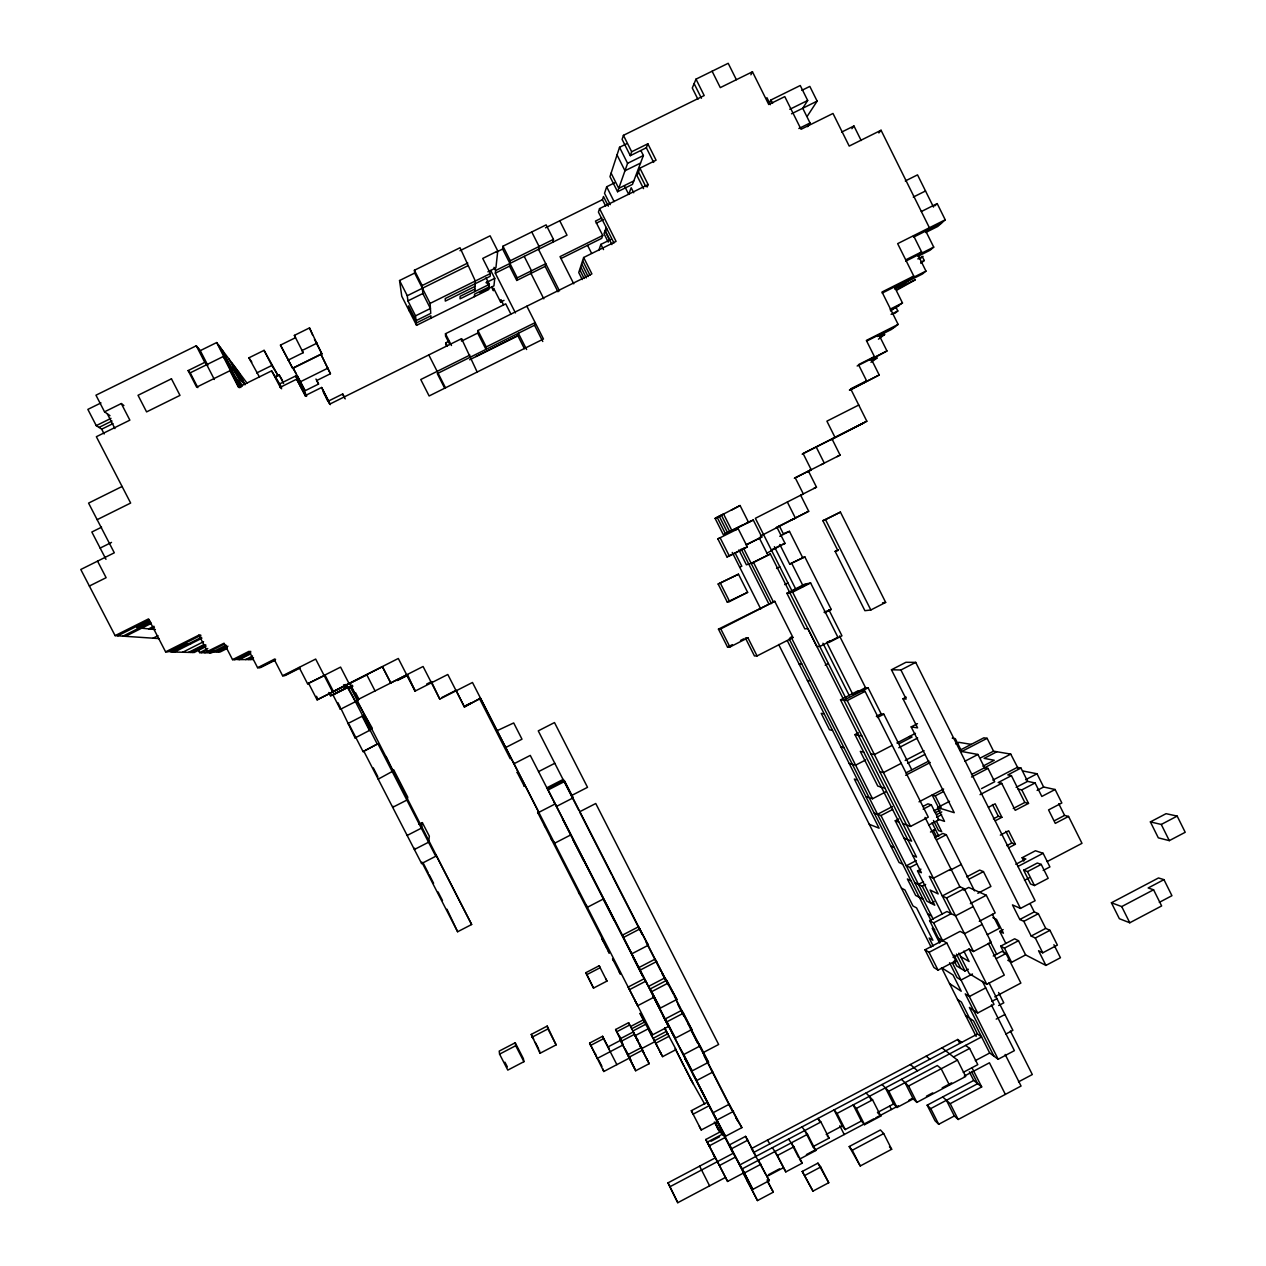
<?xml version="1.0" encoding="UTF-8"?>
<svg xmlns="http://www.w3.org/2000/svg" width="1266" height="1266" viewBox="0 0 1266 1266"><rect width="100%" height="100%" fill="white"/><g stroke="black" fill="none" stroke-linecap="round" stroke-linejoin="round"><path stroke-width="1.5" d="M305.106 395.688L321.627 387.475L330.062 403.981L461.552 338.655L461.489 341.14L477.709 333.069L477.915 330.521L591.902 273.899L583.642 257.504L616.067 241.41L599.562 208.605L648.129 184.583L639.916 168.172L656.073 160.196L647.844 143.786L631.671 151.762L630.294 155.686L622.112 139.387L623.426 135.335L704.197 95.551L695.999 79.141L728.203 63.3L736.369 79.695M474.718 291.591L475.336 281.02L460.033 247.74L414.409 270.259L414.678 273.06L430.092 303.413L430.741 313.382L416.055 320.662L408.554 305.913L409.171 310.787M461.552 338.655L477.203 372.109M474.418 296.655L474.56 294.139L489.087 286.955L486.619 282.081M435.757 856.259L435.884 854.93L471.648 924.512L457.627 931.744L421.815 862.162L421.61 863.539L435.757 856.259L377.901 743.743L363.089 751.608L349.274 724.769M486.033 277.808L489.341 284.344L488.834 289.518L416.561 325.33L401.765 296.244L399.55 280.53L414.678 273.06M459.969 250.7L490.1 235.824L497.76 250.984L482.726 258.422L490.385 273.567L490.116 276.32L445.252 298.539L445.3 301.102L475.019 286.385M477.915 330.521L486.239 346.947L485.986 349.369L477.709 333.069M490.781 270.497L494.753 278.346L493.93 285.863L480.162 292.683M515.436 312.924L495.322 273.171L495.607 270.528L493.993 267.332M497.76 250.984L495.908 267.854L487.901 271.826M517.208 277.855L545.773 263.708L545.14 266.382L516.765 280.451L517.208 277.855L502.634 249.038L502.966 246.205L546.137 224.873L553.448 239.369L552.767 242.233M504.026 300.359L500.624 302.052L500.925 299.694L503.551 304.884M516.765 280.451L509.533 266.145L510.309 260.733L502.966 246.205M418.935 824.388L422.353 822.631L421.325 828.186L407.161 835.449M414.647 848.204L414.393 849.502L428.541 842.238L429.348 836.209L422.353 822.631M524.409 348.672L517.857 335.759L518.364 333.259L526.609 349.527M542.766 341.488L534.537 325.22L535.17 322.608L486.239 346.947M554.318 802.866L555.094 803.989L538.873 812.329L472.471 682.485L439.777 699.101L431.769 682.421M583.642 257.504L578.736 272.554L582.265 279.564M599.562 208.605L598.422 212.087L613.978 243.009M605.67 206.057L602.458 199.664L603.486 196.515L608.345 206.168M614.77 182.763L606.667 186.782L604.531 193.318L610.244 204.665M626.575 143.818L619.533 147.283L609.975 176.623L617.571 191.736L632.478 184.377L643.397 155.528L640.992 150.717M617.571 191.736L627.588 163.33L643.397 155.528M601.793 217.958L595.479 221.091L602.727 235.476L601.698 238.34L561.06 258.486M606.224 227.453L604.009 233.688L608.25 242.123M598.723 250.446L600.891 244.385L611.225 239.258M606.62 228.371L605.433 231.678L611.937 244.591M630.294 155.686L646.34 147.758L647.844 143.786M639.916 168.172L637.035 175.689L643.524 188.618M393.093 806.315L392.682 807.328L406.877 800.08L407.794 797.248L393.599 769.665L393.204 770.408M647.132 187.02L648.129 184.583M695.999 79.141L692.28 88.003L697.93 99.318M750.896 74.789L752.447 71.782L768.747 104.524L784.778 96.612L801.046 129.29L832.996 113.465L849.201 146.081L881.057 130.256L929.386 227.738L925.747 231.029L933.722 247.123L930.083 250.241L917.929 256.333M768.731 103.923L770.962 99.982L800.254 85.518L807.692 100.473L802.739 108.259L810.05 122.976L807.581 126.679M378.708 778.353L378.202 779.16L392.808 771.168L386.067 756.498M807.265 116.25L817.14 101.122L809.829 86.404L801.821 90.361M851.923 128.689L853.949 125.983L861.181 140.526M878.873 132.946L881.057 130.256M363.089 751.608L377.901 743.743M431.437 682.801L432.402 681.709M934.735 205.915L937.204 203.604L945.227 219.809L937.758 226.456L925.62 232.533M913.53 235.682L921.585 251.902L917.992 255.004L925.968 271.082L922.392 274.026L894.619 287.968M204.823 652.734L224.05 643.207L232.548 659.649L249.133 651.294L257.599 667.704L274.168 659.349L282.619 675.759L315.677 659.064L332.515 691.806L398.315 658.478L415.042 691.125L408.222 676.155M919.464 259.308L922.946 256.333L917.818 258.913M920.841 263.375L924.243 260.511L922.55 257.109M945.227 219.809L897.657 243.642L913.767 276.067L896.676 290.246L915.365 279.754L899.984 287.493M352.249 685.222L332.99 694.971L340.364 709.308L341.14 708.96L355.097 737.936L355.778 737.398M894.492 286.891L902.484 302.97L890.536 310.93M894.587 313.509L897.816 310.993L896.122 307.575M878.446 339.177L884.823 334.398L879.68 336.993M913.767 276.067L882.006 292.019L898.132 324.413L891.375 329.476L877.465 336.487M898.132 324.413L866.355 340.427L874.426 356.616L871.198 358.927L879.205 374.989L849.85 390.324M870.976 362.298L877.227 357.867L872.084 360.462M878.968 334.904L886.96 350.967L869.758 360.319M863.428 382.949L866.593 380.829L858.506 364.64L874.426 356.616M866.593 380.829L850.673 388.868L866.83 421.214L830.923 439.824M746.687 544.712L761.831 537.006L753.286 520.041L723.282 534.616L715.116 518.411L723.503 513.933L731.922 530.644M731.162 510.261L740.072 505.53L748.475 522.241M802.264 1171.461L817.931 1163.138L820.732 1166.999L828.739 1182.729L812.962 1191.116L802.264 1171.461L812.962 1191.116M849.233 1146.537L880.44 1129.968L883.7 1133.561L891.675 1149.275L860.247 1165.986L849.233 1146.537L852.255 1150.272L860.247 1165.986M1005.157 1054.451L1021.061 1086.038L958.188 1119.476L954.342 1115.963L938.707 1124.287L935.036 1120.758L927.155 1105.186L973.712 1080.468L981.688 1086.94L950.196 1103.667L942.695 1096.942M742.731 1172.094L757.479 1200.579L773.32 1192.161L767.054 1179.912M804.939 1175.386L820.732 1166.999M852.255 1150.272L883.7 1133.561M927.155 1105.186L930.763 1108.589L977.668 1083.68L971.513 1071.479M1018.481 1081.876L1032.312 1074.533L1010.395 1030.983M993.905 1056.097L969.392 1007.467L977.637 1013.037L994 1004.381L982.384 981.292M748.143 1181.036L729.469 1144.891L745.579 1136.362L756.134 1156.285M998.652 1005.52L1003.796 1002.814L998.589 992.465M747.874 1140.112L731.637 1148.705L729.469 1144.891M709.324 1145.825L725.228 1137.422L723.155 1133.782L707.378 1142.106L725.481 1177.427L677.769 1202.7L668.005 1182.855L715.401 1157.804M669.651 1186.891L733.299 1153.231L684.764 1058.234L686.552 1061.319M961.638 1042.409L957.745 1039.465L751.45 1148.594L769.332 1180.624L752.859 1189.375L743.585 1172.965L727.602 1181.447L719.452 1165.527L735.467 1157.061M996.215 1019.114L1004.935 1014.493M866.071 1092.985L872.575 1099.838L880.804 1116.074L864.583 1124.683L861.355 1121.027L845.245 1129.573L842.207 1125.917L834.072 1109.918L837.048 1113.447L981.593 1036.933L977.51 1034.005L753.776 1152.408L745.579 1136.362M739.898 1164.878L820.906 1121.993L829.103 1138.134L812.946 1146.695L804.733 1130.554M774.871 1151.569L785.806 1171.889L802.248 1163.169L799.495 1159.181L815.795 1150.541L807.518 1134.289L742.161 1168.882L750.485 1185.166M861.355 1121.027L853.173 1104.917L856.338 1108.43L872.575 1099.838M882.038 1084.535L888.795 1091.245L937.346 1065.529L941.176 1068.757L949.437 1085.104M953.488 1056.983L969.629 1048.438L977.795 1064.643L963.284 1072.334M1005.916 1034.021L1012.895 1030.318L988.999 982.827M731.162 1149.465L744.471 1172.949L760.961 1164.214M772.355 1147.692L777.435 1155.494L793.893 1146.774L802.248 1163.169M901.471 1079.344L908.577 1086.022L957.46 1060.133L965.705 1076.48L916.853 1102.385L913.213 1098.888L905 1082.667M826.192 1134.399L842.207 1125.917M913.213 1098.888L897.008 1107.481L893.543 1103.968L877.465 1112.497L880.804 1116.074M975.311 1060.639L989.695 1053.011L998.178 1059.246L1014.383 1050.653L991.373 1004.919M768.43 1174.721L779.524 1168.85M806.395 1154.608L873.983 1118.764M875.724 1117.846L898.417 1105.804M908.877 1100.265L912.359 1098.413M783.179 1167.838L766.832 1176.494L769.332 1180.624M926.427 1096.214L932.726 1092.859M942.205 1087.842L951.652 1082.826M964.265 1076.132L989.442 1062.791L1005.362 1094.394M866.83 421.214L803.087 453.497L811.19 469.686L808.452 471.126L816.491 487.173L755.359 518.316L820.004 646.42L837.886 637.241L810.62 582.977L804.511 584.259L786.898 593.263L804.796 628.854L807.819 628.601M982.179 924.402L964.502 933.691L960.134 931.349L925.003 949.801L933.912 967.493L938.059 970.152L955.783 960.831L946.794 942.996L938.423 938.169M953.076 957.413L969.028 949.025L973.475 951.526L991.136 942.221L964.249 888.716L959.881 886.738L925.035 817.409M955.972 961.796L952.697 963.521L977.637 1013.037M1004.223 953.203L1000.694 946.161L1014.652 938.802L1018.497 940.733L1025.618 954.912L1045.922 965.42L1060.449 957.745L1053.913 944.705M725.513 1136.282L713.043 1112.751L729.184 1104.253L741.892 1127.626L725.513 1136.282L717.142 1121.613L701.237 1130L691.315 1110.693L707.108 1102.37L711.033 1109.238M1000.694 946.161L1004.444 948.123L1018.497 940.733M709.055 1105.788L693.135 1114.159L691.315 1110.693M993.24 956.004L1002.071 951.383L1005.995 953.488L1020.871 983.081L994.775 996.864M938.074 819.213L944.515 821.349L937.584 807.55L954.232 812.677L911.188 726.906L917.581 727.855L903.006 698.785L906.171 699.069L891.454 669.761L905.95 662.292L915.714 662.371L1035.129 900.712L1020.475 908.418L1012.468 904.889L1019.795 919.496L1023.814 921.347L1031.189 936.049L1045.732 928.389L1049.957 930.32L1057.379 945.101L1042.741 952.823L1038.563 950.734L1045.922 965.42M954.2 960.973L956.716 965.974L964.961 971.006L968.316 969.234M996.2 958.647L1005.995 953.488M1031.189 936.049L1035.319 938.027L1049.957 930.32M972.494 973.997L961.021 980.042L957.001 977.494L949.563 962.746M1163.96 879.648L1148.167 887.972L1153.579 889.776L1161.634 905.934L1129.778 922.772L1119.366 918.705L1111.421 902.769L1158.501 877.955L1163.96 879.648L1171.936 895.695L1159.308 902.357M1007.768 960.245L1011.566 962.318L1025.618 954.912M717.173 1119.951L733.568 1111.311M1111.421 902.769L1121.708 906.583L1153.579 889.776M958.868 953.092L969.186 973.586L986.8 984.331L1004.286 975.105L988.319 943.328M985.708 987.891L969.329 996.548L965.246 993.873L998.178 1059.246M713.502 1154.608L715.432 1158.263L705.779 1139.495L720.971 1131.472L722.949 1134.969M711.049 1141.252L719.547 1136.757M991.737 1001.438L996.975 998.668M807.945 471.68L810.572 470.303M821.46 464.59L824.277 463.103L816.238 447.056M837.143 456.63L840.086 455.08L832.063 439.033L834.99 437.34L826.904 421.167L858.759 405.041M1015.807 864.282L1025.856 859.028L1022.137 857.715L1035.446 850.752L1043.105 853.284L1049.925 866.909L1043.184 870.438M1017.832 866.53L1043.105 853.284M626.559 1052.236L635.674 1070.751L649.157 1063.693L646.641 1058.503M659.934 1051.54L662.609 1056.635L676.06 1049.577L665.093 1028.989M977.843 893.305L990.914 886.453L983.46 871.609L979.678 870.09L966.702 876.895M1023.656 870.201L1037.313 863.032L1041.222 864.409L1048.185 878.319L1034.449 885.535L1030.571 884.016L1023.656 870.201L1027.486 871.609L1034.449 885.535M940.195 941.682L929.592 920.619L947.015 911.488L955.529 915.856L973.222 906.567M1027.486 871.609L1041.222 864.409M1047.156 861.592L1081.987 843.33L1068.551 816.428L1064.595 815.415L1054.705 820.59M929.592 920.619L933.659 922.867L951.225 913.656L843.852 700.209L868.112 687.865L881.152 713.834L883.842 714.182L911.694 769.633M970.373 903.607L986.309 895.252L995.187 912.928L979.267 921.3M680.143 1048.359L683.751 1054.531L700.193 1045.906L708.549 1062.285L692.122 1070.909L688.388 1064.469M1024.495 880.313L1029.385 877.749M702.614 1052.901L718.645 1044.482L595.748 803.499L579.575 811.822L611.684 874.759M1150.383 821.903L1166.065 813.674L1177.174 816.095L1185.213 832.284L1169.309 840.64L1158.311 837.839L1150.383 821.903L1161.27 824.451L1177.174 816.095M925.003 949.801L929.07 952.317L946.794 942.996M987.243 934.688L999.396 928.295L992.354 914.274M1019.795 919.496L1034.243 911.9L1038.357 913.688L1045.732 928.389M1005.805 943.376L999.776 931.38L1003.163 929.592M1023.814 921.347L1038.357 913.688M523.918 1061.683L507.793 1070.102L499.579 1054.135L499.215 1051.097L515.23 1042.757L523.38 1058.598L523.918 1061.683L515.705 1045.716L515.23 1042.757M540.028 1053.28L556.122 1044.877L547.197 1026.077L531.229 1034.417L540.028 1053.28L539.363 1050.242M993.383 818.865L998.352 816.269L1001.897 817.298L995.139 803.799L988.477 807.281M1013.243 808.499L1024.811 802.454L1028.53 803.388L1021.789 789.905L1018.117 789.05M634.899 1000.377L637.732 1005.695L653.842 997.276L655.408 999.918M916.236 860.611L906.282 865.802L909.969 867.495L926.934 901.202L934.767 905.222L917.518 870.945L920.92 869.172M995.234 820.779L1001.897 817.298M1028.53 803.388L1015.221 810.335L1001.722 783.353L998.178 782.546L1011.407 775.647L1024.811 802.454M1068.551 816.428L1055.29 823.375L1048.564 809.908L1061.842 802.976L1055.116 789.509L1041.823 796.441L1035.097 782.958L1027.628 781.375L1016.139 787.357M909.969 867.495L916.663 863.998M629.93 1057.79L603.803 1071.495L589.608 1043.089L602.616 1036.284L609.231 1049.197L608.266 1046.776L621.179 1040.019L620.134 1037.661M595.337 1053.534L597.141 1058.503L623.283 1044.814L615.608 1029.495L628.601 1022.706L642.986 1050.954M660.266 1008.132L676.867 999.444L665.03 977.795L648.683 986.325L660.266 1008.132L657.007 1002.609M590.462 1045.51L603.55 1038.658L602.616 1036.284M616.637 1031.822L629.708 1025.001L628.601 1022.706M643.413 1019.81L630.769 1026.425L631.845 1028.672L644.584 1022.026M1000.33 835.133L1008.654 830.781L1015.395 844.248L1008.733 847.745M645.755 1024.257L632.953 1030.967L637.51 1040.383M634.503 1068.093L619.786 1039.006L633.095 1032.043L647.891 1061.082M918.451 884.348L923.468 881.737M620.862 1041.459L634.266 1034.449M950.988 869.03L933.406 878.224L929.339 876.357L938.169 893.923L930.083 889.998L942.252 914.179M949.817 870.438L961.274 864.456M635.2 1035.62L648.176 1028.831L661.263 1054.072M914.701 882.529L922.265 886.2L925.636 884.443M683.466 1013.148L681.646 1010.347L665.315 1018.893L667.008 1021.757L683.466 1013.148L691.837 1029.527L675.379 1038.152L671.914 1032.217M1006.802 845.656L1011.771 843.061L1015.395 844.248M651.056 1031.948L652.576 1034.828L668.543 1026.473L653.114 996.263M666.454 1031.363L653.161 1038.31L657.307 1046.571M627.683 1054.784L641.071 1047.773M654.459 1040.763L667.831 1033.752M641.799 1048.517L654.759 1041.728M628.822 1057.347L642.289 1050.289L639.868 1045.273M669.223 1036.189L655.772 1043.247L662.609 1056.635M968.743 879.316L983.46 871.609M959.881 886.738L942.315 895.948L946.541 897.99L973.475 951.526M934.181 901.424L930.827 903.196L922.265 886.2M946.541 897.99L964.249 888.716M963.616 890.093L968.712 887.434L986.309 895.252M996.896 751.735L984.141 758.366L994.221 760.265L982.859 766.183M877.544 814.291L892.388 806.569M874.173 813.057L880.978 815.557L892.609 809.496M585.826 972.699L599.182 965.752L606.952 981.103L593.532 988.097L585.826 972.699L593.532 988.097M586.68 974.725L600.116 967.73L599.182 965.752M919.021 801.837L943.645 789.019M971.497 774.539L1010.743 754.109L1018.212 768.62M640.058 928.848L623.679 937.362L622.334 935.194L638.602 926.744L648.398 945.18L632.019 953.694L630.61 951.383M933.897 810.826L938.818 808.262L932.156 795.001L935.242 795.887L943.487 791.582M971.528 776.992L988.002 768.415L994.68 781.755L981.514 788.607M917.518 870.945L921.395 872.717L895.252 820.795L898.686 819.007M923.056 806.395L927.946 803.847L931.365 804.891L938.85 819.798L929.007 824.926M923.151 809.164L931.365 804.891M937.584 807.55L949.532 801.331M992.861 780.109L1017.358 767.354L1020.982 768.051L1027.628 781.375M935.337 812.661L940.29 810.082M1020.982 768.051L1007.831 774.903L1011.407 775.647M902.769 823.549L910.539 826.413L928.295 817.156L865.089 691.363L858.079 690.809L840.529 699.845L911.631 841.162L903.971 838.124M936.793 814.529L941.777 811.933M656.722 961.495L640.359 970.009L638.887 967.572L655.123 959.122L673.354 994.079M936.587 817.298L941.603 814.671M980.042 794.652L1001.722 783.353M499.579 1054.135L515.705 1045.716M531.831 1037.313L547.925 1028.926L547.197 1026.077M647.148 983.761L644.157 978.745L628.158 987.084L637.732 1005.695M1025.602 779.729L1037.028 773.779L1043.627 787.009L1055.116 789.509M930.463 832.031L935.432 829.452M629.519 989.648L645.644 981.229M1021.789 789.905L1035.097 782.958M934.672 837.681L942.806 833.439L946.319 834.69L974.551 890.868M936.492 839.817L946.319 834.69M651.816 991.579L668.432 982.907M1037.107 790.411L1043.627 787.009M892.213 745.357L874.41 754.583L870.786 753.761M915.476 733.346L896.945 742.952L899.62 743.459L912.058 737.018L909.305 736.543M865.612 759.996L855.61 765.17L849.201 763.477M603.407 898.971L587.361 907.295L586.332 905.38M898.781 747.763L917.66 737.983M905.174 760.47L924.053 750.691M901.25 763.335L883.446 772.561L879.759 771.58M907.595 763.398L925.098 754.314M955.735 743.917L958.805 742.319L971.228 744.376M906.06 772.846L928.928 760.977M905.665 775.283L930.32 762.48M960.198 750.105L983.84 737.825L987.116 738.315L993.541 751.165L1010.743 754.109M952.222 738.157L955.308 738.648L961.749 751.498L987.116 738.315M865.849 796.536L872.527 798.767L885.836 791.851M964.866 761.277L977.953 754.473L984.6 767.718L988.002 768.415M980.865 757.748L993.541 751.165M903.006 698.785L906.187 697.139M876.341 716.334L881.152 713.834M877.37 717.537L883.842 714.182M912.691 855.42L916.552 857.082L854.93 734.612L858.395 732.824M911.188 726.906L917.486 723.646M571.314 795.649L587.519 787.325L554.492 722.57L538.256 730.878L578.736 810.208M825.21 665.172L828.391 663.526M564.794 781.391L548.32 789.857L546.833 787.8L563.053 779.476L564.794 781.391L573.182 797.833L556.724 806.3L555.901 805.129M570.697 834.943L554.619 843.235L553.828 841.827M868.112 687.865L865.533 687.675L852.746 694.274L826.73 642.527L829.926 640.881M891.454 669.761L900.917 669.999L915.714 662.371M840.529 699.845L847.239 700.573L865.089 691.363M757.068 655.93L747.921 637.811L745.389 637.985L754.441 655.946L757.068 655.93L792.975 637.526L774.745 601.303L718.455 629.139L727.539 647.116L732.413 644.631M740.515 640.485L743.759 638.824M727.539 647.116L729.928 647.021L747.921 637.811M824.008 612.222L831.224 609.437L804.812 556.866L789.683 564.098L779.809 544.475M824.72 612.76L831.224 609.437M538.556 771.611L554.793 763.287M870.834 609.99L885.662 602.394L840.418 512.097L822.868 520.674L837.886 550.599L835.149 551.375L864.9 610.687L870.834 609.99L825.543 519.677L822.868 520.674M718.154 584.022L738.474 574.194L747.636 592.346L729.627 601.54L727.238 602.03L718.154 584.022L738.474 574.194M776.549 568.466L779.761 566.836M789.683 564.098L804.812 556.866M727.238 602.03L747.636 592.346M835.149 551.375L838.408 549.713M784.683 584.607L787.879 582.977M807.55 583.626L789.762 592.71L816.839 646.53L820.004 646.42M718.455 629.139L720.765 628.885L774.745 601.303M810.62 582.977L792.69 592.14L786.898 593.263M347.739 723.63L362.788 715.907M426.626 684.083L431.611 681.551M415.042 691.125L447.8 674.493L464.464 707.061L480.368 698.136L652.576 1034.828M732.428 530.185L742.192 525.216M750.865 521.149L729.707 531.673L721.351 515.072M717.854 538.889L738.173 528.697L747.336 546.865L729.327 556.027L726.937 556.913L717.854 538.889L720.148 537.844L729.327 556.027M355.097 737.936L370.083 730.118M441.597 697.661L456.077 690.287L464.464 707.061M776.264 527.495L808.705 511.258L800.65 495.212L803.34 493.962L795.222 477.788L811.19 469.686M760.296 536.135L808.705 511.258M745.99 544.776L761.831 537.006M726.937 556.913L747.336 546.865M779.761 536.278L789.462 531.34L802.612 557.499M825.543 519.677L840.418 512.097M464.29 706.317L470.715 703.041M772.023 549.634L780.774 545.187M464.369 706.681L480.574 698.436M770.772 550.694L785.047 543.415L776.992 527.384M766.816 553.115L771.627 550.678M751.134 563.307L770.361 553.97L789.968 592.947M738.901 549.903L746.402 564.81L753.555 562.531L770.361 553.97M299.156 667.404L307.591 683.782L340.586 667.103L348.989 683.45L350.603 683.07M307.591 683.782L325.109 675.3L333.449 691.537L332.515 691.806M308.73 683.577L317.086 699.829L382.443 666.723L390.767 682.944L382.443 666.723M802.153 454.178L863.665 423.034M317.086 699.829L366.808 674.857L375.068 690.951M328.78 692.486L330.458 695.746L345.207 688.277L352.28 686.314M331.312 695.477L346.694 687.865L345.048 684.653M348.862 687.264L352.027 685.65M349.511 687.865L352.929 686.125M390.276 683.134L423.081 666.502L439.777 699.101M715.116 518.411L740.072 505.53M349.796 683.26L358.136 699.481L407.399 674.556M794.352 478.279L840.086 455.08M340.364 709.308L355.477 701.68L345.792 684.479M407.921 675.095L396.859 680.522L397.635 680.222M406.639 675.775L398.394 679.921M890.378 310.043L899.082 305.676M209.792 652.845L213.321 651.072M226.092 645.185L213.115 651.721L220.284 651.927L227.279 648.398M214.904 651.135L211.406 652.892L199.632 652.623L197.971 649.395M214.935 651.768L226.218 646.103M216.755 651.832L227.943 646.198M218.527 651.879L227.342 647.448M891.122 314.348L897.816 310.993M234.257 659.633L250.731 651.341M866.688 341.092L894.73 326.96M250.668 652.227L235.967 659.618L232.548 659.649M250.605 653.082L237.628 659.618L253.026 659.523M239.274 659.602L250.541 653.936M245.62 659.57L252.551 656.073M248.642 659.554L252.061 657.829M250.13 659.539L253.516 657.829M259.134 667.625L275.561 659.349L274.168 659.349M857.161 366.001L886.96 350.967M275.308 660.156L260.638 667.562L257.599 667.704M283.948 675.617L298.713 668.163M849.391 390.039L879.205 374.989M299.915 668.084L285.261 675.474L282.619 675.759M117.754 635.801L149.261 620.024M913.514 237.169L941.461 223.164M149.989 621.147L136.823 627.73L155.37 629.534M122.929 636.165L150.686 622.255M125.461 636.323L151.382 623.331M148.676 628.885L153.946 626.243M150.939 629.107L154.42 627.35M905.712 259.862L921.585 251.902M153.075 638.191L158.013 635.706M905.744 261.144L933.722 247.123M920.92 262.173L924.243 260.511M165.609 651.848L198.92 635.121L200.914 635.295L167.856 651.895L165.609 651.848L148.533 618.884L115.095 635.627L80.787 569.494L114.304 552.799L88.573 503.108L122.09 486.476M882.228 293.063L925.968 271.082M186.482 643.714L170.071 651.958L194.22 652.496L205.883 646.641M172.255 652.006L201.547 637.289M894.73 289.028L903.354 284.692M174.407 652.053L201.864 638.254M182.684 652.243L203.573 641.735M188.587 652.37L203.905 644.663M190.486 652.417L205.709 644.758M192.369 652.449L205.804 645.707M199.632 652.623L207.782 648.524M201.389 652.655L206.247 650.218M224.193 644.157L209.349 651.626L207.434 651.563L198.92 635.121M890.235 309.141L902.484 302.97M905.285 180.975L917.533 174.866L933.501 207.07M913.277 197.085L925.525 190.976M921.347 211.533L937.204 203.604M97.15 519.677L130.651 503.045L96.358 436.707L129.86 420.154L121.299 403.553L104.54 411.814L95.963 395.198L196.277 345.776L200.265 350.635L207.814 365.336M101.581 527.178L91.832 532.021L105.98 559.319M469.892 355.081L420.755 379.531L429.127 395.973L543.462 339.003L526.862 306.214M534.537 325.22L437.276 373.612L444.73 388.282M475.937 356.506L517.683 335.743M469.639 359.766L517.857 335.759M100.156 548.083L111.519 542.418M89.364 586.047L106.122 577.692L97.545 561.139M281.606 387.333L271.636 370.843L238.435 387.269L229.937 370.716L196.657 387.159L188.128 370.574L204.791 362.361L206.738 364.671M791.519 113.798L817.14 101.122M275.624 376.603L279.106 374.863L282.508 380.401M293.047 367.963L320.899 354.179L330.442 373.739L316.801 380.496L318.541 384.057L305.074 390.751L293.047 367.963L296.165 373.628M274.864 377.268L278.124 375.654L264.072 350.35L248.896 357.835L259.451 377.031M292.731 368.422L321.928 353.974L309.505 327.91L294.377 335.379L295.5 337.69L280.466 345.112L292.731 368.422L280.466 345.112M510.309 260.733L553.448 239.369M495.607 270.528L567.01 235.191L559.762 220.79M430.092 303.413L490.385 273.567M495.322 273.171L509.533 266.145M596.286 223.18L603.344 219.698M416.561 325.33L415.533 315.851L430.424 308.477L422.828 293.522L422.164 285.546L414.409 270.259M279.818 383.82L295.627 375.986L296.814 378.107M485.986 282.698L494.753 278.346M474.861 289.012L460.112 296.307L460.064 298.855L489.341 284.344M798.846 128.531L810.05 122.976M280.103 387.38L296.655 379.167L305.517 395.704M300.169 381.873L328.005 368.089M602.727 235.476L560.031 256.634L573.735 283.806M841.637 132.091L853.949 125.983M449.794 344.415L445.553 336.06L445.49 333.733L505.72 303.84L510.815 313.921M345.222 398.901L342.722 393.979L327.941 401.322L326.169 397.651M445.759 345.032L445.711 342.833L448.955 341.219M752.447 71.782L720.291 87.623L712.109 71.213M200.265 350.635L216.66 342.564L247.076 383.202M100.979 402.92L87.86 409.393L96.248 425.629L101.691 429.174L104.176 433.969M188.128 370.574L190.216 372.837L223.259 356.521L244.48 384.421L236.837 369.514M96.248 425.629L110.997 418.35M99.001 427.417L111.994 420.992M101.691 429.174L112.991 423.604M640.549 163.061L624.977 170.752L617.033 154.943M422.164 285.546L467.771 263.012M633.775 180.943L618.758 188.365L611.114 173.141M415.533 315.851L407.921 300.881L407.272 295.722L467.66 265.86M496.272 252.171L502.634 249.038M545.504 227.833L602.458 199.664M256.65 372.964L271.826 365.478L278.124 375.654M317.212 343.023L302.099 350.492L303.175 352.692L288.157 360.13M789.81 109.303L807.692 100.473M407.921 300.881L422.828 293.522M813.722 488.47L816.491 487.173M746.133 523.317L753.286 520.041M735.72 529.805L738.173 528.697M358.136 699.481L358.879 699.164L355.556 692.724M790.269 520.373L795.475 518.237L787.357 502.064M789.462 531.34L783.258 533.682L779.223 525.643M406.687 674.81L415.343 690.872M782.515 544.301L785.047 543.415M739.597 566.978L741.829 566.266L735.261 553.226M330.458 695.746L333.813 694.717M882.576 602.79L885.662 602.394M790.047 637.7L792.975 637.526M826.73 642.527L829.056 642.432L841.953 635.817L828.85 609.737M799.083 664.001L801.869 664.049M184.393 643.587L190.565 643.935M807.455 680.602L810.303 680.792M115.095 635.627L159.263 638.602M824.166 713.787L821.238 713.359L829.515 729.802L832.522 730.371M961.749 751.498L977.953 754.473M854.93 734.612L861.814 735.926M1022.532 770.915L1037.028 773.779M840.861 746.924L843.979 747.636M863.744 752.162L860.31 751.371L877.797 786.107L885.013 788.275M857.525 780.014L854.328 779.049L879.095 828.201L869.251 824.277M895.252 820.795L898.987 822.156M890.789 846.036L894.287 847.54M902.658 864.14L899.082 862.51L787.357 640.723M992.876 917.644L996.484 919.385L1003.416 933.2L999.776 931.38M911.014 880.74L907.374 878.968L915.666 895.426L923.12 899.24M901.424 888.131L904.905 889.919L912.992 905.965L916.584 907.912L932.868 940.227L929.165 938.059L933.2 946.066M927.709 913.894L931.523 915.951M934.767 929.719L932.203 928.295L939.657 943.059M960.593 956.51L969.107 961.511L963.853 951.098M949.516 983.571L961.226 991.231L953.029 974.978L941.524 967.699L976.149 1036.411M957.523 999.444L961.416 1002.071L977.51 1034.005M965.499 1015.285L973.491 1020.855L989.695 1053.011M104.54 411.814L109.984 415.659M965.61 1045.399L969.629 1048.438M121.299 403.553L123.91 405.547M941.967 1047.805L957.46 1060.133M926.19 1056.16L929.845 1059.231M910.396 1064.516L917.533 1070.846M889.46 1146.806L891.675 1149.275M572.248 796.741L573.182 797.833M820.906 1121.993L818.042 1118.4L819.672 1121.597M827.157 1135.649L829.103 1138.134M229.937 370.716L241.616 385.766M801.995 1126.882L807.518 1134.289M812.946 1146.695L815.795 1150.541M828.739 1182.729L817.931 1163.138M788.544 1139.115L793.893 1146.774M563.354 820.162L562.515 818.912L644.157 978.745M646.863 942.933L648.398 945.18M248.896 357.835L251.807 362.108M663.384 975.295L661.738 972.842L665.837 980.849M676.867 999.444L666.723 980.327L650.233 988.92L658.621 1005.346M767.418 1140.144L769.87 1143.894M691.837 1029.527L688.103 1023.735L737.398 1120.315M696.332 1039.861L700.193 1045.906M704.561 1055.986L708.549 1062.285M710.764 1068.884L712.774 1072.08L696.616 1080.578L692.866 1074.09M735.926 1117.941L741.892 1127.626M497.063 730.704L513.695 722.949L521.988 739.186L505.72 747.51L505.308 746.813M773.32 1192.161L768.225 1182.903M668.543 1026.473L663.321 1016.645M513.537 762.907L514.012 763.73L530.28 755.406L751.719 1188.869L747.177 1180.798M700.968 1089.947L702.883 1093.286M510.245 758.793L479.545 698.69M683.751 1065.782L675.743 1049.53M685.222 1068.362L693.452 1084.187M690.413 1078.806L704.703 1104.126M720.829 1132.674L715.227 1122.752L720.354 1132.453M517.509 772.925L517.082 772.181L524.393 786.392L523.934 785.569M717.047 1127.326L718.866 1130.554L714.356 1122.04M300.264 385.608L305.913 395.72M538.208 811.142L538.873 812.329M306.641 395.752L300.232 384.247L306.325 396.147M297.178 375.464L305.074 390.751M538.145 813.31L537.607 812.313L606.715 947.395L605.734 945.544M544.427 825.669L545.029 826.761M551.264 839.026L551.897 840.197M578.53 892.34L579.337 893.859M602.901 940.717L601.999 939.024L609.278 953.187L608.345 951.415M613.551 960.752L612.522 958.821L620.372 974.108L619.296 972.082M650.645 1033.515L639.995 1013.322L643.951 1021.045M651.056 1034.686L652.275 1036.996M699.338 1126.408L701.237 1130M705.779 1139.495L709.546 1146.648M713.423 1154.022L719.452 1165.527M725.481 1177.427L727.602 1181.447M422.923 862.526L428.256 872.907M429.158 874.632L433.605 883.288M438.052 891.929L442.499 900.569M446.945 909.21L457.627 931.744M373.296 767.861L377.806 776.596M363.69 750.975L421.61 863.539M337.88 702.63L340.317 707.378M316.484 696.284L318.146 699.512M504.928 1062.19L507.381 1066.937M107.278 413.76L114.937 428.588M603.55 1038.658L616.874 1064.643M668.005 1182.855L677.769 1202.7M598.628 1059.943L601.92 1066.352M589.608 1043.089L595.4 1054.388M238.356 371.555L245.113 384.722M235.286 367.441L242.993 382.459M233.719 365.336L241.474 380.48M232.121 363.215L239.939 378.455M228.861 358.864L236.805 374.325M235.191 372.22L242.297 386.067M222.056 349.748L230.238 365.7M220.284 347.39L240.888 387.538M218.496 345.001L226.804 361.19M235.096 377.363L240.081 387.064M216.66 342.564L239.258 386.589M223.259 356.521L239.274 387.744M198.287 348.229L214.35 379.468M547.925 1028.926L556.122 1044.877M196.277 345.776L204.791 362.361M531.229 1034.417L533.666 1039.164M535.296 1042.329L538.556 1048.659M190.216 372.837L197.828 387.633M350.935 686.678L358.056 700.541L356.79 701.095L372.299 728.219L369.514 730.609L362.155 716.303L363.389 715.512L370.653 729.627M350.255 686.868L471.648 924.512M348.15 687.454L377.395 744.329M344.305 684.843L345.966 688.071M343.529 685.017L345.207 688.277M758.524 1160.226L766.009 1174.88M674.177 995.709L689.954 1026.615M690.777 1028.245L706.539 1059.104M668.321 984.995L563.924 780.426L547.577 788.829L721.256 1128.829M676.566 1001.137L679.874 1007.609M680.697 1009.224L687.28 1022.121M612.507 876.373L642.084 934.308M646.182 942.331L660.931 971.228M678.117 1004.903L683.83 1016.107M690.366 1028.91L697.708 1043.311M704.244 1056.097L731.938 1110.361M744.471 1172.949L752.859 1189.375M667.008 1021.757L675.379 1038.152M683.751 1054.531L692.122 1070.909M743.158 1172.538L757.479 1200.579M573.055 839.959L583.61 860.627M603.075 898.718L613.963 920.034M632.826 956.969L642.701 976.308M723.155 1133.782L732.935 1152.946M720.971 1131.472L722.68 1134.827M718.946 1129.319L720.591 1132.564M715.037 1122.72L719.895 1132.231M314.474 339.399L321.928 353.974M330.442 373.739L320.899 354.179M664.761 1028.055L668.147 1034.67M664.587 1028.277L666.264 1031.537M675.158 1048.691L691.916 1081.48M322.656 389.596L330.315 404.661M329.476 403.838L323.384 391.938L325.251 395.783M294.377 335.379L303.175 352.692M315.962 379.025L318.541 384.057M636.719 1038.167L638.333 1041.332L637.209 1039.006M642.289 1050.289L649.157 1063.693M301.34 386.225L306.514 396.353M295.627 375.986L304.821 393.758M296.655 379.167L305.423 396.1M709.593 1185.846L699.623 1166.144M619.106 1035.335L620.736 1038.5M615.608 1029.495L622.223 1042.409M625.198 1048.897L631.054 1060.322M619.786 1039.006L635.674 1070.751M279.106 374.863L283.568 383.566M264.072 350.35L271.826 365.478M275.814 377.49L281.606 388.789M271.636 370.843L280.609 387.855M399.55 280.53L407.272 295.722M408.871 308.366L416.308 323.004L430.899 315.788L431.041 318.146M428.794 354.923L445.505 387.807M791.203 1142.913L798.656 1157.567M777.435 1155.494L785.806 1171.889M500.624 302.052L493.661 288.3L493.392 290.705L491.667 287.287M888.795 1091.245L897.008 1107.481M885.393 1087.858L893.543 1103.968M889.666 1106.009L891.438 1109.507M869.299 1096.388L870.929 1099.6M856.338 1108.43L864.583 1124.683M445.49 333.733L451.471 345.507M445.711 342.833L447.373 346.109M837.048 1113.447L845.245 1129.573M839.801 1125.775L844.248 1134.526M929.07 952.317L938.059 970.152M581.632 263.66L588.136 276.574M580.651 266.667L586.3 277.887M579.686 269.626L584.132 278.457M957.745 1039.465L959.517 1042.978M971.94 1067.618L981.688 1086.94M969.345 1071.827L973.712 1080.468M720.465 583.373L729.627 601.54M531.767 231.979L539.079 246.49L538.493 249.307L559.477 290.879M545.14 266.382L557.958 291.781M720.765 628.885L729.928 647.021M524.219 256.381L531.498 270.782L530.96 273.409L543.794 298.823M950.196 1103.667L958.188 1119.476M946.414 1100.281L954.342 1115.963M930.763 1108.589L938.707 1124.287M908.577 1086.022L916.853 1102.385M633.712 192.749L631.196 187.748L628.696 194.347L624.565 186.134M935.242 795.887L941.097 807.55M1004.444 948.123L1011.566 962.318M936.618 821.539L941.698 831.683L938.549 830.559L933.485 820.495M839.532 635.943L865.533 687.675M932.077 822.773L938.771 836.114M989.727 940.401L996.674 954.2M933.184 830.021L936.508 836.636M606.667 186.782L614.105 201.579M791.804 563.497L803.372 586.522M774.396 546.69L795.618 588.864M822.947 643.223L849.344 695.714M820.305 647.448L846.179 698.879M847.239 700.573L910.539 826.413M807.835 628.474L843.488 699.338M969.028 949.025L986.8 984.331M605.101 230.586L610.244 240.809M759.331 537.987L767.797 554.825M600.891 244.385L603.518 249.592M956.431 954.073L964.961 971.006M954.042 955.039L960.799 968.474M753.555 562.531L773.194 601.508M791.092 637.051L872.527 798.767M880.978 815.557L933.2 919.29M933.659 922.867L942.569 940.575M743.506 548.146L771.453 603.645M789.209 638.903L931.032 920.509M741.18 549.033L768.921 604.088M587.582 245.351L591.57 253.279M719.246 516.196L727.539 532.67M717.157 517.319L725.386 533.651M732.254 552.419L760.755 608.993M778.653 644.489L931.111 947.031M582.629 260.606L590.003 275.244M1022.137 857.715L1023.83 861.086M992.481 804.543L998.352 816.269M1005.9 831.335L1011.771 843.061M1030.176 903.782L1034.243 911.9M646.34 147.758L653.683 162.412M900.917 669.999L1020.475 908.418M1035.319 938.027L1042.741 952.823M623.426 135.335L631.671 151.762M638.46 171.97L645.818 186.608M619.533 147.283L627.588 163.33M770.962 99.982L772.624 103.306M766.895 97.64L770.408 104.682M1121.708 906.583L1129.778 922.772M1058.756 803.72L1064.595 815.415M694.116 83.603L701.443 98.257M1161.27 824.451L1169.309 840.64M321.627 387.475L323.669 391.685M639.472 1043.706L644.188 1053.439M605.971 979.029L606.952 981.103M309.505 327.91L312.528 334.904M342.722 393.979L344.241 397.651M602.853 1068.915L603.803 1071.495M171.448 378.803L138.026 395.293L146.587 411.893L179.994 395.388L171.448 378.803"/></g></svg>
